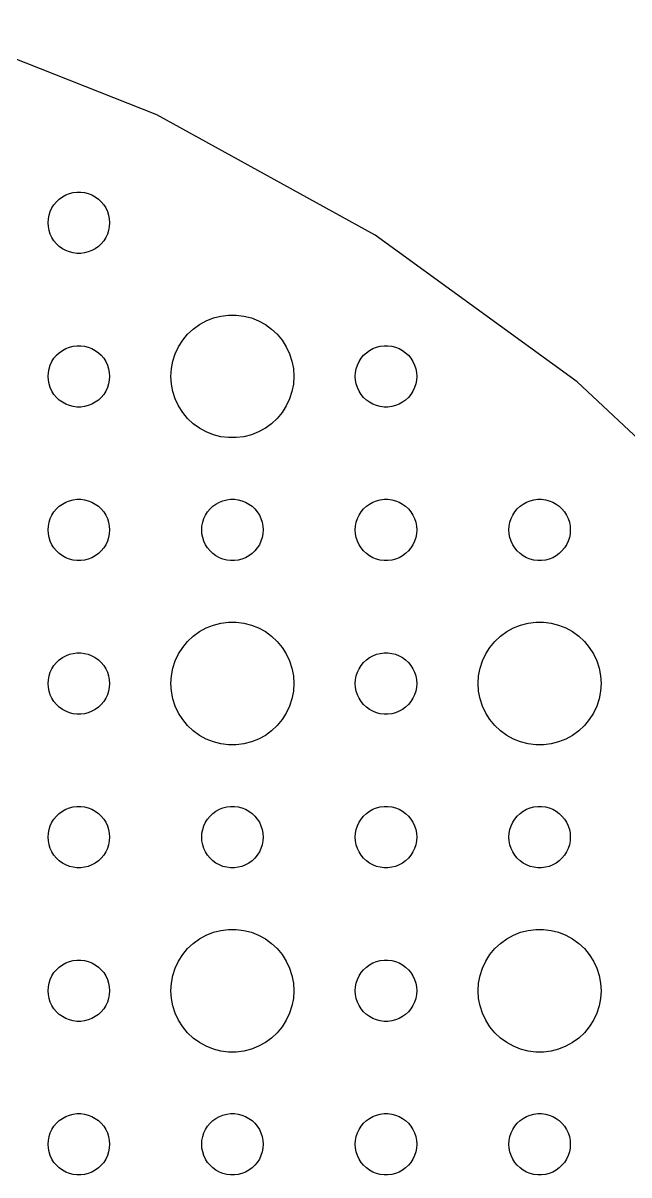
# Model space of a CAD drawing. Header units: metres. Extents: x -97 to 97, y -97 to 97.
# Drawn here: x 34.8 to 64.4, y 36 to 92.3 of the extents above; entities that cross this region are included whole.
import ezdxf

# ---------------------------------------------------------------- set-up
doc = ezdxf.new("R2010")
doc.units = ezdxf.units.M

msp = doc.modelspace()

# ---------------------------------------------------------------- linework, layer by layer
for p, q in [((41.3006, 87.7682), (29.9746, 92.2525)), ((51.9752, 81.8998), (41.3006, 87.7682)), ((36.6963, 83.7665), (36.8613, 83.8572)), ((36.8613, 83.8572), (37.0365, 83.9266)), ((37.0365, 83.9266), (37.2189, 83.9734)), ((37.2189, 83.9734), (37.4058, 83.997)), ((37.4058, 83.997), (37.5942, 83.997)), ((37.5942, 83.997), (37.7811, 83.9734)), ((37.7811, 83.9734), (37.9635, 83.9266)), ((37.9635, 83.9266), (38.1387, 83.8572)), ((38.1387, 83.8572), (38.3037, 83.7665)), ((36.1855, 83.2226), (36.2865, 83.3817)), ((36.2865, 83.3817), (36.4065, 83.5268)), ((36.4065, 83.5268), (36.5439, 83.6558)), ((36.5439, 83.6558), (36.6963, 83.7665)), ((38.3037, 83.7665), (38.4561, 83.6558)), ((38.4561, 83.6558), (38.5934, 83.5268)), ((38.5934, 83.5268), (38.7135, 83.3817)), ((38.7135, 83.3817), (38.8145, 83.2226)), ((36, 82.5), (36.0118, 82.688)), ((36.0118, 82.688), (36.0471, 82.873)), ((36.0471, 82.873), (36.1053, 83.0522)), ((36.1053, 83.0522), (36.1855, 83.2226)), ((38.8145, 83.2226), (38.8947, 83.0522)), ((38.8947, 83.0522), (38.9529, 82.873)), ((38.9529, 82.873), (38.9882, 82.688)), ((38.9882, 82.688), (39, 82.5)), ((36.0118, 82.312), (36, 82.5)), ((36.0471, 82.127), (36.0118, 82.312)), ((36.1053, 81.9478), (36.0471, 82.127)), ((38.9529, 82.127), (38.8947, 81.9478)), ((38.9882, 82.312), (38.9529, 82.127)), ((39, 82.5), (38.9882, 82.312)), ((36.1855, 81.7774), (36.1053, 81.9478)), ((36.2865, 81.6183), (36.1855, 81.7774)), ((36.4065, 81.4732), (36.2865, 81.6183)), ((38.7135, 81.6183), (38.5934, 81.4732)), ((38.8145, 81.7774), (38.7135, 81.6183)), ((38.8947, 81.9478), (38.8145, 81.7774)), ((61.8301, 74.7398), (51.9752, 81.8998)), ((36.5439, 81.3442), (36.4065, 81.4732)), ((36.6963, 81.2335), (36.5439, 81.3442)), ((36.8613, 81.1428), (36.6963, 81.2335)), ((37.0365, 81.0734), (36.8613, 81.1428)), ((37.2189, 81.0266), (37.0365, 81.0734)), ((37.4058, 81.003), (37.2189, 81.0266)), ((37.5942, 81.003), (37.4058, 81.003)), ((37.7811, 81.0266), (37.5942, 81.003)), ((37.9635, 81.0734), (37.7811, 81.0266)), ((38.1387, 81.1428), (37.9635, 81.0734)), ((38.3037, 81.2335), (38.1387, 81.1428)), ((38.4561, 81.3442), (38.3037, 81.2335)), ((38.5934, 81.4732), (38.4561, 81.3442)), ((43.3925, 77.533), (43.7227, 77.7145)), ((43.7227, 77.7145), (44.0729, 77.8532)), ((44.0729, 77.8532), (44.4379, 77.9469)), ((44.4379, 77.9469), (44.8116, 77.9941)), ((44.8116, 77.9941), (45.1884, 77.9941)), ((45.1884, 77.9941), (45.5621, 77.9469)), ((45.5621, 77.9469), (45.927, 77.8532)), ((45.927, 77.8532), (46.2773, 77.7145)), ((46.2773, 77.7145), (46.6075, 77.533)), ((42.8131, 77.0536), (43.0877, 77.3115)), ((43.0877, 77.3115), (43.3925, 77.533)), ((46.6075, 77.533), (46.9123, 77.3115)), ((46.9123, 77.3115), (47.1869, 77.0536)), ((42.3711, 76.4453), (42.5729, 76.7634)), ((42.5729, 76.7634), (42.8131, 77.0536)), ((47.1869, 77.0536), (47.427, 76.7634)), ((47.427, 76.7634), (47.6289, 76.4453)), ((36.2865, 75.8817), (36.4065, 76.0268)), ((36.4065, 76.0268), (36.5439, 76.1558)), ((36.5439, 76.1558), (36.6963, 76.2665)), ((36.6963, 76.2665), (36.8613, 76.3572)), ((36.8613, 76.3572), (37.0365, 76.4266)), ((37.0365, 76.4266), (37.2189, 76.4734)), ((37.2189, 76.4734), (37.4058, 76.497)), ((37.4058, 76.497), (37.5942, 76.497)), ((37.5942, 76.497), (37.7811, 76.4734)), ((37.7811, 76.4734), (37.9635, 76.4266)), ((37.9635, 76.4266), (38.1387, 76.3572)), ((38.1387, 76.3572), (38.3037, 76.2665)), ((38.3037, 76.2665), (38.4561, 76.1558)), ((38.4561, 76.1558), (38.5934, 76.0268)), ((38.5934, 76.0268), (38.7135, 75.8817)), ((42.0942, 75.7461), (42.2107, 76.1044)), ((42.2107, 76.1044), (42.3711, 76.4453)), ((47.6289, 76.4453), (47.7893, 76.1044)), ((47.7893, 76.1044), (47.9057, 75.7461)), ((51.2865, 75.8817), (51.4065, 76.0268)), ((51.4065, 76.0268), (51.5439, 76.1558)), ((51.5439, 76.1558), (51.6963, 76.2665)), ((51.6963, 76.2665), (51.8613, 76.3572)), ((51.8613, 76.3572), (52.0365, 76.4266)), ((52.0365, 76.4266), (52.2189, 76.4734)), ((52.2189, 76.4734), (52.4058, 76.497)), ((52.4058, 76.497), (52.5942, 76.497)), ((52.5942, 76.497), (52.7811, 76.4734)), ((52.7811, 76.4734), (52.9635, 76.4266)), ((52.9635, 76.4266), (53.1387, 76.3572)), ((53.1387, 76.3572), (53.3037, 76.2665)), ((53.3037, 76.2665), (53.4561, 76.1558)), ((53.4561, 76.1558), (53.5934, 76.0268)), ((53.5934, 76.0268), (53.7135, 75.8817)), ((36.0471, 75.373), (36.1053, 75.5522)), ((36.1053, 75.5522), (36.1855, 75.7226)), ((36.1855, 75.7226), (36.2865, 75.8817)), ((38.7135, 75.8817), (38.8145, 75.7226)), ((38.8145, 75.7226), (38.8947, 75.5522)), ((38.8947, 75.5522), (38.9529, 75.373)), ((42, 75), (42.0237, 75.376)), ((42.0237, 75.376), (42.0942, 75.7461)), ((47.9057, 75.7461), (47.9763, 75.376)), ((47.9763, 75.376), (48, 75)), ((51.0471, 75.373), (51.1053, 75.5522)), ((51.1053, 75.5522), (51.1855, 75.7226)), ((51.1855, 75.7226), (51.2865, 75.8817)), ((53.7135, 75.8817), (53.8145, 75.7226)), ((53.8145, 75.7226), (53.8947, 75.5522)), ((53.8947, 75.5522), (53.9529, 75.373)), ((36, 75), (36.0118, 75.188)), ((36.0118, 74.812), (36, 75)), ((36.0118, 75.188), (36.0471, 75.373)), ((36.0471, 74.627), (36.0118, 74.812)), ((38.9529, 75.373), (38.9882, 75.188)), ((38.9882, 74.812), (38.9529, 74.627)), ((38.9882, 75.188), (39, 75)), ((39, 75), (38.9882, 74.812)), ((42.0237, 74.624), (42, 75)), ((48, 75), (47.9763, 74.624)), ((51, 75), (51.0118, 75.188)), ((51.0118, 74.812), (51, 75)), ((51.0118, 75.188), (51.0471, 75.373)), ((51.0471, 74.627), (51.0118, 74.812)), ((53.9529, 75.373), (53.9882, 75.188)), ((53.9882, 74.812), (53.9529, 74.627)), ((53.9882, 75.188), (54, 75)), ((54, 75), (53.9882, 74.812)), ((36.1053, 74.4478), (36.0471, 74.627)), ((36.1855, 74.2774), (36.1053, 74.4478)), ((36.2865, 74.1183), (36.1855, 74.2774)), ((38.8145, 74.2774), (38.7135, 74.1183)), ((38.8947, 74.4478), (38.8145, 74.2774)), ((38.9529, 74.627), (38.8947, 74.4478)), ((42.0942, 74.2539), (42.0237, 74.624)), ((42.2107, 73.8956), (42.0942, 74.2539)), ((47.9057, 74.2539), (47.7893, 73.8956)), ((47.9763, 74.624), (47.9057, 74.2539)), ((51.1053, 74.4478), (51.0471, 74.627)), ((51.1855, 74.2774), (51.1053, 74.4478)), ((51.2865, 74.1183), (51.1855, 74.2774)), ((53.8145, 74.2774), (53.7135, 74.1183)), ((53.8947, 74.4478), (53.8145, 74.2774)), ((53.9529, 74.627), (53.8947, 74.4478)), ((70.7099, 66.4011), (61.8301, 74.7398)), ((36.4065, 73.9732), (36.2865, 74.1183)), ((36.5439, 73.8442), (36.4065, 73.9732)), ((36.6963, 73.7335), (36.5439, 73.8442)), ((36.8613, 73.6428), (36.6963, 73.7335)), ((38.3037, 73.7335), (38.1387, 73.6428)), ((38.4561, 73.8442), (38.3037, 73.7335)), ((38.5934, 73.9732), (38.4561, 73.8442)), ((38.7135, 74.1183), (38.5934, 73.9732)), ((42.3711, 73.5547), (42.2107, 73.8956)), ((47.7893, 73.8956), (47.6289, 73.5547)), ((51.4065, 73.9732), (51.2865, 74.1183)), ((51.5439, 73.8442), (51.4065, 73.9732)), ((51.6963, 73.7335), (51.5439, 73.8442)), ((51.8613, 73.6428), (51.6963, 73.7335)), ((53.3037, 73.7335), (53.1387, 73.6428)), ((53.4561, 73.8442), (53.3037, 73.7335)), ((53.5934, 73.9732), (53.4561, 73.8442)), ((53.7135, 74.1183), (53.5934, 73.9732)), ((37.0365, 73.5734), (36.8613, 73.6428)), ((37.2189, 73.5266), (37.0365, 73.5734)), ((37.4058, 73.503), (37.2189, 73.5266)), ((37.5942, 73.503), (37.4058, 73.503)), ((37.7811, 73.5266), (37.5942, 73.503)), ((37.9635, 73.5734), (37.7811, 73.5266)), ((38.1387, 73.6428), (37.9635, 73.5734)), ((42.5729, 73.2366), (42.3711, 73.5547)), ((42.8131, 72.9464), (42.5729, 73.2366)), ((47.427, 73.2366), (47.1869, 72.9464)), ((47.6289, 73.5547), (47.427, 73.2366)), ((52.0365, 73.5734), (51.8613, 73.6428)), ((52.2189, 73.5266), (52.0365, 73.5734)), ((52.4058, 73.503), (52.2189, 73.5266)), ((52.5942, 73.503), (52.4058, 73.503)), ((52.7811, 73.5266), (52.5942, 73.503)), ((52.9635, 73.5734), (52.7811, 73.5266)), ((53.1387, 73.6428), (52.9635, 73.5734)), ((43.0877, 72.6885), (42.8131, 72.9464)), ((43.3925, 72.467), (43.0877, 72.6885)), ((46.9123, 72.6885), (46.6075, 72.467)), ((47.1869, 72.9464), (46.9123, 72.6885)), ((43.7227, 72.2855), (43.3925, 72.467)), ((44.0729, 72.1468), (43.7227, 72.2855)), ((44.4379, 72.0531), (44.0729, 72.1468)), ((44.8116, 72.0059), (44.4379, 72.0531)), ((45.1884, 72.0059), (44.8116, 72.0059)), ((45.5621, 72.0531), (45.1884, 72.0059)), ((45.927, 72.1468), (45.5621, 72.0531)), ((46.2773, 72.2855), (45.927, 72.1468)), ((46.6075, 72.467), (46.2773, 72.2855)), ((36.4065, 68.5268), (36.5439, 68.6558)), ((36.5439, 68.6558), (36.6963, 68.7665)), ((36.6963, 68.7665), (36.8613, 68.8572)), ((36.8613, 68.8572), (37.0365, 68.9266)), ((37.0365, 68.9266), (37.2189, 68.9734)), ((37.2189, 68.9734), (37.4058, 68.997)), ((37.4058, 68.997), (37.5942, 68.997)), ((37.5942, 68.997), (37.7811, 68.9734)), ((37.7811, 68.9734), (37.9635, 68.9266)), ((37.9635, 68.9266), (38.1387, 68.8572)), ((38.1387, 68.8572), (38.3037, 68.7665)), ((38.3037, 68.7665), (38.4561, 68.6558)), ((38.4561, 68.6558), (38.5934, 68.5268)), ((43.9065, 68.5268), (44.0439, 68.6558)), ((44.0439, 68.6558), (44.1963, 68.7665)), ((44.1963, 68.7665), (44.3613, 68.8572)), ((44.3613, 68.8572), (44.5365, 68.9266)), ((44.5365, 68.9266), (44.7189, 68.9734)), ((44.7189, 68.9734), (44.9058, 68.997)), ((44.9058, 68.997), (45.0942, 68.997)), ((45.0942, 68.997), (45.2811, 68.9734)), ((45.2811, 68.9734), (45.4635, 68.9266)), ((45.4635, 68.9266), (45.6387, 68.8572)), ((45.6387, 68.8572), (45.8037, 68.7665)), ((45.8037, 68.7665), (45.9561, 68.6558)), ((45.9561, 68.6558), (46.0934, 68.5268)), ((51.4065, 68.5268), (51.5439, 68.6558)), ((51.5439, 68.6558), (51.6963, 68.7665)), ((51.6963, 68.7665), (51.8613, 68.8572)), ((51.8613, 68.8572), (52.0365, 68.9266)), ((52.0365, 68.9266), (52.2189, 68.9734)), ((52.2189, 68.9734), (52.4058, 68.997)), ((52.4058, 68.997), (52.5942, 68.997)), ((52.5942, 68.997), (52.7811, 68.9734)), ((52.7811, 68.9734), (52.9635, 68.9266)), ((52.9635, 68.9266), (53.1387, 68.8572)), ((53.1387, 68.8572), (53.3037, 68.7665)), ((53.3037, 68.7665), (53.4561, 68.6558)), ((53.4561, 68.6558), (53.5934, 68.5268)), ((58.9065, 68.5268), (59.0439, 68.6558)), ((59.0439, 68.6558), (59.1963, 68.7665)), ((59.1963, 68.7665), (59.3613, 68.8572)), ((59.3613, 68.8572), (59.5365, 68.9266)), ((59.5365, 68.9266), (59.7189, 68.9734)), ((59.7189, 68.9734), (59.9058, 68.997)), ((59.9058, 68.997), (60.0942, 68.997)), ((60.0942, 68.997), (60.2811, 68.9734)), ((60.2811, 68.9734), (60.4635, 68.9266)), ((60.4635, 68.9266), (60.6387, 68.8572)), ((60.6387, 68.8572), (60.8037, 68.7665)), ((60.8037, 68.7665), (60.9561, 68.6558)), ((60.9561, 68.6558), (61.0934, 68.5268)), ((36.1053, 68.0522), (36.1855, 68.2226)), ((36.1855, 68.2226), (36.2865, 68.3817)), ((36.2865, 68.3817), (36.4065, 68.5268)), ((38.5934, 68.5268), (38.7135, 68.3817)), ((38.7135, 68.3817), (38.8145, 68.2226)), ((38.8145, 68.2226), (38.8947, 68.0522)), ((43.6053, 68.0522), (43.6855, 68.2226)), ((43.6855, 68.2226), (43.7865, 68.3817)), ((43.7865, 68.3817), (43.9065, 68.5268)), ((46.0934, 68.5268), (46.2135, 68.3817)), ((46.2135, 68.3817), (46.3145, 68.2226)), ((46.3145, 68.2226), (46.3947, 68.0522)), ((51.1053, 68.0522), (51.1855, 68.2226)), ((51.1855, 68.2226), (51.2865, 68.3817)), ((51.2865, 68.3817), (51.4065, 68.5268)), ((53.5934, 68.5268), (53.7135, 68.3817)), ((53.7135, 68.3817), (53.8145, 68.2226)), ((53.8145, 68.2226), (53.8947, 68.0522)), ((58.6053, 68.0522), (58.6855, 68.2226)), ((58.6855, 68.2226), (58.7865, 68.3817)), ((58.7865, 68.3817), (58.9065, 68.5268)), ((61.0934, 68.5268), (61.2135, 68.3817)), ((61.2135, 68.3817), (61.3145, 68.2226)), ((61.3145, 68.2226), (61.3947, 68.0522)), ((36, 67.5), (36.0118, 67.688)), ((36.0118, 67.312), (36, 67.5)), ((36.0118, 67.688), (36.0471, 67.873)), ((36.0471, 67.873), (36.1053, 68.0522)), ((38.8947, 68.0522), (38.9529, 67.873)), ((38.9529, 67.873), (38.9882, 67.688)), ((38.9882, 67.688), (39, 67.5)), ((39, 67.5), (38.9882, 67.312)), ((43.5, 67.5), (43.5118, 67.688)), ((43.5118, 67.312), (43.5, 67.5)), ((43.5118, 67.688), (43.5471, 67.873)), ((43.5471, 67.873), (43.6053, 68.0522)), ((46.3947, 68.0522), (46.4529, 67.873)), ((46.4529, 67.873), (46.4882, 67.688)), ((46.4882, 67.688), (46.5, 67.5)), ((46.5, 67.5), (46.4882, 67.312)), ((51, 67.5), (51.0118, 67.688)), ((51.0118, 67.312), (51, 67.5)), ((51.0118, 67.688), (51.0471, 67.873)), ((51.0471, 67.873), (51.1053, 68.0522)), ((53.8947, 68.0522), (53.9529, 67.873)), ((53.9529, 67.873), (53.9882, 67.688)), ((53.9882, 67.688), (54, 67.5)), ((54, 67.5), (53.9882, 67.312)), ((58.5, 67.5), (58.5118, 67.688)), ((58.5118, 67.312), (58.5, 67.5)), ((58.5118, 67.688), (58.5471, 67.873)), ((58.5471, 67.873), (58.6053, 68.0522)), ((61.3947, 68.0522), (61.4529, 67.873)), ((61.4529, 67.873), (61.4882, 67.688)), ((61.4882, 67.688), (61.5, 67.5)), ((61.5, 67.5), (61.4882, 67.312)), ((36.0471, 67.127), (36.0118, 67.312)), ((36.1053, 66.9478), (36.0471, 67.127)), ((36.1855, 66.7774), (36.1053, 66.9478)), ((38.8947, 66.9478), (38.8145, 66.7774)), ((38.9529, 67.127), (38.8947, 66.9478)), ((38.9882, 67.312), (38.9529, 67.127)), ((43.5471, 67.127), (43.5118, 67.312)), ((43.6053, 66.9478), (43.5471, 67.127)), ((43.6855, 66.7774), (43.6053, 66.9478)), ((46.3947, 66.9478), (46.3145, 66.7774)), ((46.4529, 67.127), (46.3947, 66.9478)), ((46.4882, 67.312), (46.4529, 67.127)), ((51.0471, 67.127), (51.0118, 67.312)), ((51.1053, 66.9478), (51.0471, 67.127)), ((51.1855, 66.7774), (51.1053, 66.9478)), ((53.8947, 66.9478), (53.8145, 66.7774)), ((53.9529, 67.127), (53.8947, 66.9478)), ((53.9882, 67.312), (53.9529, 67.127)), ((58.5471, 67.127), (58.5118, 67.312)), ((58.6053, 66.9478), (58.5471, 67.127)), ((58.6855, 66.7774), (58.6053, 66.9478)), ((61.3947, 66.9478), (61.3145, 66.7774)), ((61.4529, 67.127), (61.3947, 66.9478)), ((61.4882, 67.312), (61.4529, 67.127)), ((36.2865, 66.6183), (36.1855, 66.7774)), ((36.4065, 66.4732), (36.2865, 66.6183)), ((36.5439, 66.3442), (36.4065, 66.4732)), ((38.5934, 66.4732), (38.4561, 66.3442)), ((38.7135, 66.6183), (38.5934, 66.4732)), ((38.8145, 66.7774), (38.7135, 66.6183)), ((43.7865, 66.6183), (43.6855, 66.7774)), ((43.9065, 66.4732), (43.7865, 66.6183)), ((44.0439, 66.3442), (43.9065, 66.4732)), ((46.0934, 66.4732), (45.9561, 66.3442)), ((46.2135, 66.6183), (46.0934, 66.4732)), ((46.3145, 66.7774), (46.2135, 66.6183)), ((51.2865, 66.6183), (51.1855, 66.7774)), ((51.4065, 66.4732), (51.2865, 66.6183)), ((51.5439, 66.3442), (51.4065, 66.4732)), ((53.5934, 66.4732), (53.4561, 66.3442)), ((53.7135, 66.6183), (53.5934, 66.4732)), ((53.8145, 66.7774), (53.7135, 66.6183)), ((58.7865, 66.6183), (58.6855, 66.7774)), ((58.9065, 66.4732), (58.7865, 66.6183)), ((59.0439, 66.3442), (58.9065, 66.4732)), ((61.0934, 66.4732), (60.9561, 66.3442)), ((61.2135, 66.6183), (61.0934, 66.4732)), ((61.3145, 66.7774), (61.2135, 66.6183)), ((36.6963, 66.2335), (36.5439, 66.3442)), ((36.8613, 66.1428), (36.6963, 66.2335)), ((37.0365, 66.0734), (36.8613, 66.1428)), ((37.2189, 66.0266), (37.0365, 66.0734)), ((37.4058, 66.003), (37.2189, 66.0266)), ((37.5942, 66.003), (37.4058, 66.003)), ((37.7811, 66.0266), (37.5942, 66.003)), ((37.9635, 66.0734), (37.7811, 66.0266)), ((38.1387, 66.1428), (37.9635, 66.0734)), ((38.3037, 66.2335), (38.1387, 66.1428)), ((38.4561, 66.3442), (38.3037, 66.2335)), ((44.1963, 66.2335), (44.0439, 66.3442)), ((44.3613, 66.1428), (44.1963, 66.2335)), ((44.5365, 66.0734), (44.3613, 66.1428)), ((44.7189, 66.0266), (44.5365, 66.0734)), ((44.9058, 66.003), (44.7189, 66.0266)), ((45.0942, 66.003), (44.9058, 66.003)), ((45.2811, 66.0266), (45.0942, 66.003)), ((45.4635, 66.0734), (45.2811, 66.0266)), ((45.6387, 66.1428), (45.4635, 66.0734)), ((45.8037, 66.2335), (45.6387, 66.1428)), ((45.9561, 66.3442), (45.8037, 66.2335)), ((51.6963, 66.2335), (51.5439, 66.3442)), ((51.8613, 66.1428), (51.6963, 66.2335)), ((52.0365, 66.0734), (51.8613, 66.1428)), ((52.2189, 66.0266), (52.0365, 66.0734)), ((52.4058, 66.003), (52.2189, 66.0266)), ((52.5942, 66.003), (52.4058, 66.003)), ((52.7811, 66.0266), (52.5942, 66.003)), ((52.9635, 66.0734), (52.7811, 66.0266)), ((53.1387, 66.1428), (52.9635, 66.0734)), ((53.3037, 66.2335), (53.1387, 66.1428)), ((53.4561, 66.3442), (53.3037, 66.2335)), ((59.1963, 66.2335), (59.0439, 66.3442)), ((59.3613, 66.1428), (59.1963, 66.2335)), ((59.5365, 66.0734), (59.3613, 66.1428)), ((59.7189, 66.0266), (59.5365, 66.0734)), ((59.9058, 66.003), (59.7189, 66.0266)), ((60.0942, 66.003), (59.9058, 66.003)), ((60.2811, 66.0266), (60.0942, 66.003)), ((60.4635, 66.0734), (60.2811, 66.0266)), ((60.6387, 66.1428), (60.4635, 66.0734)), ((60.8037, 66.2335), (60.6387, 66.1428)), ((60.9561, 66.3442), (60.8037, 66.2335)), ((43.0877, 62.3115), (43.3925, 62.533)), ((43.3925, 62.533), (43.7227, 62.7145)), ((43.7227, 62.7145), (44.0729, 62.8532)), ((44.0729, 62.8532), (44.4379, 62.9469)), ((44.4379, 62.9469), (44.8116, 62.9941)), ((44.8116, 62.9941), (45.1884, 62.9941)), ((45.1884, 62.9941), (45.5621, 62.9469)), ((45.5621, 62.9469), (45.927, 62.8532)), ((45.927, 62.8532), (46.2773, 62.7145)), ((46.2773, 62.7145), (46.6075, 62.533)), ((46.6075, 62.533), (46.9123, 62.3115)), ((58.0877, 62.3115), (58.3925, 62.533)), ((58.3925, 62.533), (58.7227, 62.7145)), ((58.7227, 62.7145), (59.0729, 62.8532)), ((59.0729, 62.8532), (59.4379, 62.9469)), ((59.4379, 62.9469), (59.8116, 62.9941)), ((59.8116, 62.9941), (60.1884, 62.9941)), ((60.1884, 62.9941), (60.5621, 62.9469)), ((60.5621, 62.9469), (60.927, 62.8532)), ((60.927, 62.8532), (61.2773, 62.7145)), ((61.2773, 62.7145), (61.6075, 62.533)), ((61.6075, 62.533), (61.9123, 62.3115)), ((42.5729, 61.7634), (42.8131, 62.0536)), ((42.8131, 62.0536), (43.0877, 62.3115)), ((46.9123, 62.3115), (47.1869, 62.0536)), ((47.1869, 62.0536), (47.427, 61.7634)), ((57.5729, 61.7634), (57.8131, 62.0536)), ((57.8131, 62.0536), (58.0877, 62.3115)), ((61.9123, 62.3115), (62.1869, 62.0536)), ((62.1869, 62.0536), (62.427, 61.7634)), ((36.6963, 61.2665), (36.8613, 61.3572)), ((36.8613, 61.3572), (37.0365, 61.4266)), ((37.0365, 61.4266), (37.2189, 61.4734)), ((37.2189, 61.4734), (37.4058, 61.497)), ((37.4058, 61.497), (37.5942, 61.497)), ((37.5942, 61.497), (37.7811, 61.4734)), ((37.7811, 61.4734), (37.9635, 61.4266)), ((37.9635, 61.4266), (38.1387, 61.3572)), ((38.1387, 61.3572), (38.3037, 61.2665)), ((42.2107, 61.1044), (42.3711, 61.4453)), ((42.3711, 61.4453), (42.5729, 61.7634)), ((47.427, 61.7634), (47.6289, 61.4453)), ((47.6289, 61.4453), (47.7893, 61.1044)), ((51.6963, 61.2665), (51.8613, 61.3572)), ((51.8613, 61.3572), (52.0365, 61.4266)), ((52.0365, 61.4266), (52.2189, 61.4734)), ((52.2189, 61.4734), (52.4058, 61.497)), ((52.4058, 61.497), (52.5942, 61.497)), ((52.5942, 61.497), (52.7811, 61.4734)), ((52.7811, 61.4734), (52.9635, 61.4266)), ((52.9635, 61.4266), (53.1387, 61.3572)), ((53.1387, 61.3572), (53.3037, 61.2665)), ((57.2107, 61.1044), (57.3711, 61.4453)), ((57.3711, 61.4453), (57.5729, 61.7634)), ((62.427, 61.7634), (62.6289, 61.4453)), ((62.6289, 61.4453), (62.7893, 61.1044)), ((36.1855, 60.7226), (36.2865, 60.8817)), ((36.2865, 60.8817), (36.4065, 61.0268)), ((36.4065, 61.0268), (36.5439, 61.1558)), ((36.5439, 61.1558), (36.6963, 61.2665)), ((38.3037, 61.2665), (38.4561, 61.1558)), ((38.4561, 61.1558), (38.5934, 61.0268)), ((38.5934, 61.0268), (38.7135, 60.8817)), ((38.7135, 60.8817), (38.8145, 60.7226)), ((42.0942, 60.7461), (42.2107, 61.1044)), ((47.7893, 61.1044), (47.9057, 60.7461)), ((51.1855, 60.7226), (51.2865, 60.8817)), ((51.2865, 60.8817), (51.4065, 61.0268)), ((51.4065, 61.0268), (51.5439, 61.1558)), ((51.5439, 61.1558), (51.6963, 61.2665)), ((53.3037, 61.2665), (53.4561, 61.1558)), ((53.4561, 61.1558), (53.5934, 61.0268)), ((53.5934, 61.0268), (53.7135, 60.8817)), ((53.7135, 60.8817), (53.8145, 60.7226)), ((57.0942, 60.7461), (57.2107, 61.1044)), ((62.7893, 61.1044), (62.9057, 60.7461)), ((36, 60), (36.0118, 60.188)), ((36.0118, 60.188), (36.0471, 60.373)), ((36.0471, 60.373), (36.1053, 60.5522)), ((36.1053, 60.5522), (36.1855, 60.7226)), ((38.8145, 60.7226), (38.8947, 60.5522)), ((38.8947, 60.5522), (38.9529, 60.373)), ((38.9529, 60.373), (38.9882, 60.188)), ((38.9882, 60.188), (39, 60)), ((42, 60), (42.0237, 60.376)), ((42.0237, 60.376), (42.0942, 60.7461)), ((47.9057, 60.7461), (47.9763, 60.376)), ((47.9763, 60.376), (48, 60)), ((51, 60), (51.0118, 60.188)), ((51.0118, 60.188), (51.0471, 60.373)), ((51.0471, 60.373), (51.1053, 60.5522)), ((51.1053, 60.5522), (51.1855, 60.7226)), ((53.8145, 60.7226), (53.8947, 60.5522)), ((53.8947, 60.5522), (53.9529, 60.373)), ((53.9529, 60.373), (53.9882, 60.188)), ((53.9882, 60.188), (54, 60)), ((57, 60), (57.0237, 60.376)), ((57.0237, 60.376), (57.0942, 60.7461)), ((62.9057, 60.7461), (62.9763, 60.376)), ((62.9763, 60.376), (63, 60)), ((36.0118, 59.812), (36, 60)), ((36.0471, 59.627), (36.0118, 59.812)), ((36.1053, 59.4478), (36.0471, 59.627)), ((38.9529, 59.627), (38.8947, 59.4478)), ((38.9882, 59.812), (38.9529, 59.627)), ((39, 60), (38.9882, 59.812)), ((42.0237, 59.624), (42, 60)), ((48, 60), (47.9763, 59.624)), ((51.0118, 59.812), (51, 60)), ((51.0471, 59.627), (51.0118, 59.812)), ((51.1053, 59.4478), (51.0471, 59.627)), ((53.9529, 59.627), (53.8947, 59.4478)), ((53.9882, 59.812), (53.9529, 59.627)), ((54, 60), (53.9882, 59.812)), ((57.0237, 59.624), (57, 60)), ((63, 60), (62.9763, 59.624)), ((36.1855, 59.2774), (36.1053, 59.4478)), ((36.2865, 59.1183), (36.1855, 59.2774)), ((36.4065, 58.9732), (36.2865, 59.1183)), ((38.7135, 59.1183), (38.5934, 58.9732)), ((38.8145, 59.2774), (38.7135, 59.1183)), ((38.8947, 59.4478), (38.8145, 59.2774)), ((42.0942, 59.2539), (42.0237, 59.624)), ((42.2107, 58.8956), (42.0942, 59.2539)), ((47.9057, 59.2539), (47.7893, 58.8956)), ((47.9763, 59.624), (47.9057, 59.2539)), ((51.1855, 59.2774), (51.1053, 59.4478)), ((51.2865, 59.1183), (51.1855, 59.2774)), ((51.4065, 58.9732), (51.2865, 59.1183)), ((53.7135, 59.1183), (53.5934, 58.9732)), ((53.8145, 59.2774), (53.7135, 59.1183)), ((53.8947, 59.4478), (53.8145, 59.2774)), ((57.0942, 59.2539), (57.0237, 59.624)), ((57.2107, 58.8956), (57.0942, 59.2539)), ((62.9057, 59.2539), (62.7893, 58.8956)), ((62.9763, 59.624), (62.9057, 59.2539)), ((36.5439, 58.8442), (36.4065, 58.9732)), ((36.6963, 58.7335), (36.5439, 58.8442)), ((36.8613, 58.6428), (36.6963, 58.7335)), ((37.0365, 58.5734), (36.8613, 58.6428)), ((37.2189, 58.5266), (37.0365, 58.5734)), ((37.4058, 58.503), (37.2189, 58.5266)), ((37.5942, 58.503), (37.4058, 58.503)), ((37.7811, 58.5266), (37.5942, 58.503)), ((37.9635, 58.5734), (37.7811, 58.5266)), ((38.1387, 58.6428), (37.9635, 58.5734)), ((38.3037, 58.7335), (38.1387, 58.6428)), ((38.4561, 58.8442), (38.3037, 58.7335)), ((38.5934, 58.9732), (38.4561, 58.8442)), ((42.3711, 58.5547), (42.2107, 58.8956)), ((42.5729, 58.2366), (42.3711, 58.5547)), ((47.6289, 58.5547), (47.427, 58.2366)), ((47.7893, 58.8956), (47.6289, 58.5547)), ((51.5439, 58.8442), (51.4065, 58.9732)), ((51.6963, 58.7335), (51.5439, 58.8442)), ((51.8613, 58.6428), (51.6963, 58.7335)), ((52.0365, 58.5734), (51.8613, 58.6428)), ((52.2189, 58.5266), (52.0365, 58.5734)), ((52.4058, 58.503), (52.2189, 58.5266)), ((52.5942, 58.503), (52.4058, 58.503)), ((52.7811, 58.5266), (52.5942, 58.503)), ((52.9635, 58.5734), (52.7811, 58.5266)), ((53.1387, 58.6428), (52.9635, 58.5734)), ((53.3037, 58.7335), (53.1387, 58.6428)), ((53.4561, 58.8442), (53.3037, 58.7335)), ((53.5934, 58.9732), (53.4561, 58.8442)), ((57.3711, 58.5547), (57.2107, 58.8956)), ((57.5729, 58.2366), (57.3711, 58.5547)), ((62.6289, 58.5547), (62.427, 58.2366)), ((62.7893, 58.8956), (62.6289, 58.5547)), ((42.8131, 57.9464), (42.5729, 58.2366)), ((43.0877, 57.6885), (42.8131, 57.9464)), ((47.1869, 57.9464), (46.9123, 57.6885)), ((47.427, 58.2366), (47.1869, 57.9464)), ((57.8131, 57.9464), (57.5729, 58.2366)), ((58.0877, 57.6885), (57.8131, 57.9464)), ((62.1869, 57.9464), (61.9123, 57.6885)), ((62.427, 58.2366), (62.1869, 57.9464)), ((43.3925, 57.467), (43.0877, 57.6885)), ((43.7227, 57.2855), (43.3925, 57.467)), ((46.6075, 57.467), (46.2773, 57.2855)), ((46.9123, 57.6885), (46.6075, 57.467)), ((58.3925, 57.467), (58.0877, 57.6885)), ((58.7227, 57.2855), (58.3925, 57.467)), ((61.6075, 57.467), (61.2773, 57.2855)), ((61.9123, 57.6885), (61.6075, 57.467)), ((44.0729, 57.1468), (43.7227, 57.2855)), ((44.4379, 57.0531), (44.0729, 57.1468)), ((44.8116, 57.0059), (44.4379, 57.0531)), ((45.1884, 57.0059), (44.8116, 57.0059)), ((45.5621, 57.0531), (45.1884, 57.0059)), ((45.927, 57.1468), (45.5621, 57.0531)), ((46.2773, 57.2855), (45.927, 57.1468)), ((59.0729, 57.1468), (58.7227, 57.2855)), ((59.4379, 57.0531), (59.0729, 57.1468)), ((59.8116, 57.0059), (59.4379, 57.0531)), ((60.1884, 57.0059), (59.8116, 57.0059)), ((60.5621, 57.0531), (60.1884, 57.0059)), ((60.927, 57.1468), (60.5621, 57.0531)), ((61.2773, 57.2855), (60.927, 57.1468)), ((36.2865, 53.3817), (36.4065, 53.5268)), ((36.4065, 53.5268), (36.5439, 53.6558)), ((36.5439, 53.6558), (36.6963, 53.7665)), ((36.6963, 53.7665), (36.8613, 53.8572)), ((36.8613, 53.8572), (37.0365, 53.9266)), ((37.0365, 53.9266), (37.2189, 53.9734)), ((37.2189, 53.9734), (37.4058, 53.997)), ((37.4058, 53.997), (37.5942, 53.997)), ((37.5942, 53.997), (37.7811, 53.9734)), ((37.7811, 53.9734), (37.9635, 53.9266)), ((37.9635, 53.9266), (38.1387, 53.8572)), ((38.1387, 53.8572), (38.3037, 53.7665)), ((38.3037, 53.7665), (38.4561, 53.6558)), ((38.4561, 53.6558), (38.5934, 53.5268)), ((38.5934, 53.5268), (38.7135, 53.3817)), ((43.7865, 53.3817), (43.9065, 53.5268)), ((43.9065, 53.5268), (44.0439, 53.6558)), ((44.0439, 53.6558), (44.1963, 53.7665)), ((44.1963, 53.7665), (44.3613, 53.8572)), ((44.3613, 53.8572), (44.5365, 53.9266)), ((44.5365, 53.9266), (44.7189, 53.9734)), ((44.7189, 53.9734), (44.9058, 53.997)), ((44.9058, 53.997), (45.0942, 53.997)), ((45.0942, 53.997), (45.2811, 53.9734)), ((45.2811, 53.9734), (45.4635, 53.9266)), ((45.4635, 53.9266), (45.6387, 53.8572)), ((45.6387, 53.8572), (45.8037, 53.7665)), ((45.8037, 53.7665), (45.9561, 53.6558)), ((45.9561, 53.6558), (46.0934, 53.5268)), ((46.0934, 53.5268), (46.2135, 53.3817)), ((51.2865, 53.3817), (51.4065, 53.5268)), ((51.4065, 53.5268), (51.5439, 53.6558)), ((51.5439, 53.6558), (51.6963, 53.7665)), ((51.6963, 53.7665), (51.8613, 53.8572)), ((51.8613, 53.8572), (52.0365, 53.9266)), ((52.0365, 53.9266), (52.2189, 53.9734)), ((52.2189, 53.9734), (52.4058, 53.997)), ((52.4058, 53.997), (52.5942, 53.997)), ((52.5942, 53.997), (52.7811, 53.9734)), ((52.7811, 53.9734), (52.9635, 53.9266)), ((52.9635, 53.9266), (53.1387, 53.8572)), ((53.1387, 53.8572), (53.3037, 53.7665)), ((53.3037, 53.7665), (53.4561, 53.6558)), ((53.4561, 53.6558), (53.5934, 53.5268)), ((53.5934, 53.5268), (53.7135, 53.3817)), ((58.7865, 53.3817), (58.9065, 53.5268)), ((58.9065, 53.5268), (59.0439, 53.6558)), ((59.0439, 53.6558), (59.1963, 53.7665)), ((59.1963, 53.7665), (59.3613, 53.8572)), ((59.3613, 53.8572), (59.5365, 53.9266)), ((59.5365, 53.9266), (59.7189, 53.9734)), ((59.7189, 53.9734), (59.9058, 53.997)), ((59.9058, 53.997), (60.0942, 53.997)), ((60.0942, 53.997), (60.2811, 53.9734)), ((60.2811, 53.9734), (60.4635, 53.9266)), ((60.4635, 53.9266), (60.6387, 53.8572)), ((60.6387, 53.8572), (60.8037, 53.7665)), ((60.8037, 53.7665), (60.9561, 53.6558)), ((60.9561, 53.6558), (61.0934, 53.5268)), ((61.0934, 53.5268), (61.2135, 53.3817)), ((36.0471, 52.873), (36.1053, 53.0522)), ((36.1053, 53.0522), (36.1855, 53.2226)), ((36.1855, 53.2226), (36.2865, 53.3817)), ((38.7135, 53.3817), (38.8145, 53.2226)), ((38.8145, 53.2226), (38.8947, 53.0522)), ((38.8947, 53.0522), (38.9529, 52.873)), ((43.5471, 52.873), (43.6053, 53.0522)), ((43.6053, 53.0522), (43.6855, 53.2226)), ((43.6855, 53.2226), (43.7865, 53.3817)), ((46.2135, 53.3817), (46.3145, 53.2226)), ((46.3145, 53.2226), (46.3947, 53.0522)), ((46.3947, 53.0522), (46.4529, 52.873)), ((51.0471, 52.873), (51.1053, 53.0522)), ((51.1053, 53.0522), (51.1855, 53.2226)), ((51.1855, 53.2226), (51.2865, 53.3817)), ((53.7135, 53.3817), (53.8145, 53.2226)), ((53.8145, 53.2226), (53.8947, 53.0522)), ((53.8947, 53.0522), (53.9529, 52.873)), ((58.5471, 52.873), (58.6053, 53.0522)), ((58.6053, 53.0522), (58.6855, 53.2226)), ((58.6855, 53.2226), (58.7865, 53.3817)), ((61.2135, 53.3817), (61.3145, 53.2226)), ((61.3145, 53.2226), (61.3947, 53.0522)), ((61.3947, 53.0522), (61.4529, 52.873)), ((36, 52.5), (36.0118, 52.688)), ((36.0118, 52.312), (36, 52.5)), ((36.0118, 52.688), (36.0471, 52.873)), ((38.9529, 52.873), (38.9882, 52.688)), ((38.9882, 52.688), (39, 52.5)), ((39, 52.5), (38.9882, 52.312)), ((43.5, 52.5), (43.5118, 52.688)), ((43.5118, 52.312), (43.5, 52.5)), ((43.5118, 52.688), (43.5471, 52.873)), ((46.4529, 52.873), (46.4882, 52.688)), ((46.4882, 52.688), (46.5, 52.5)), ((46.5, 52.5), (46.4882, 52.312)), ((51, 52.5), (51.0118, 52.688)), ((51.0118, 52.312), (51, 52.5)), ((51.0118, 52.688), (51.0471, 52.873)), ((53.9529, 52.873), (53.9882, 52.688)), ((53.9882, 52.688), (54, 52.5)), ((54, 52.5), (53.9882, 52.312)), ((58.5, 52.5), (58.5118, 52.688)), ((58.5118, 52.312), (58.5, 52.5)), ((58.5118, 52.688), (58.5471, 52.873)), ((61.4529, 52.873), (61.4882, 52.688)), ((61.4882, 52.688), (61.5, 52.5)), ((61.5, 52.5), (61.4882, 52.312)), ((36.0471, 52.127), (36.0118, 52.312)), ((36.1053, 51.9478), (36.0471, 52.127)), ((36.1855, 51.7774), (36.1053, 51.9478)), ((36.2865, 51.6183), (36.1855, 51.7774)), ((38.8145, 51.7774), (38.7135, 51.6183)), ((38.8947, 51.9478), (38.8145, 51.7774)), ((38.9529, 52.127), (38.8947, 51.9478)), ((38.9882, 52.312), (38.9529, 52.127)), ((43.5471, 52.127), (43.5118, 52.312)), ((43.6053, 51.9478), (43.5471, 52.127)), ((43.6855, 51.7774), (43.6053, 51.9478)), ((43.7865, 51.6183), (43.6855, 51.7774)), ((46.3145, 51.7774), (46.2135, 51.6183)), ((46.3947, 51.9478), (46.3145, 51.7774)), ((46.4529, 52.127), (46.3947, 51.9478)), ((46.4882, 52.312), (46.4529, 52.127)), ((51.0471, 52.127), (51.0118, 52.312)), ((51.1053, 51.9478), (51.0471, 52.127)), ((51.1855, 51.7774), (51.1053, 51.9478)), ((51.2865, 51.6183), (51.1855, 51.7774)), ((53.8145, 51.7774), (53.7135, 51.6183)), ((53.8947, 51.9478), (53.8145, 51.7774)), ((53.9529, 52.127), (53.8947, 51.9478)), ((53.9882, 52.312), (53.9529, 52.127)), ((58.5471, 52.127), (58.5118, 52.312)), ((58.6053, 51.9478), (58.5471, 52.127)), ((58.6855, 51.7774), (58.6053, 51.9478)), ((58.7865, 51.6183), (58.6855, 51.7774)), ((61.3145, 51.7774), (61.2135, 51.6183)), ((61.3947, 51.9478), (61.3145, 51.7774)), ((61.4529, 52.127), (61.3947, 51.9478)), ((61.4882, 52.312), (61.4529, 52.127)), ((36.4065, 51.4732), (36.2865, 51.6183)), ((36.5439, 51.3442), (36.4065, 51.4732)), ((36.6963, 51.2335), (36.5439, 51.3442)), ((36.8613, 51.1428), (36.6963, 51.2335)), ((38.3037, 51.2335), (38.1387, 51.1428)), ((38.4561, 51.3442), (38.3037, 51.2335)), ((38.5934, 51.4732), (38.4561, 51.3442)), ((38.7135, 51.6183), (38.5934, 51.4732)), ((43.9065, 51.4732), (43.7865, 51.6183)), ((44.0439, 51.3442), (43.9065, 51.4732)), ((44.1963, 51.2335), (44.0439, 51.3442)), ((44.3613, 51.1428), (44.1963, 51.2335)), ((45.8037, 51.2335), (45.6387, 51.1428)), ((45.9561, 51.3442), (45.8037, 51.2335)), ((46.0934, 51.4732), (45.9561, 51.3442)), ((46.2135, 51.6183), (46.0934, 51.4732)), ((51.4065, 51.4732), (51.2865, 51.6183)), ((51.5439, 51.3442), (51.4065, 51.4732)), ((51.6963, 51.2335), (51.5439, 51.3442)), ((51.8613, 51.1428), (51.6963, 51.2335)), ((53.3037, 51.2335), (53.1387, 51.1428)), ((53.4561, 51.3442), (53.3037, 51.2335)), ((53.5934, 51.4732), (53.4561, 51.3442)), ((53.7135, 51.6183), (53.5934, 51.4732)), ((58.9065, 51.4732), (58.7865, 51.6183)), ((59.0439, 51.3442), (58.9065, 51.4732)), ((59.1963, 51.2335), (59.0439, 51.3442)), ((59.3613, 51.1428), (59.1963, 51.2335)), ((60.8037, 51.2335), (60.6387, 51.1428)), ((60.9561, 51.3442), (60.8037, 51.2335)), ((61.0934, 51.4732), (60.9561, 51.3442)), ((61.2135, 51.6183), (61.0934, 51.4732)), ((37.0365, 51.0734), (36.8613, 51.1428)), ((37.2189, 51.0266), (37.0365, 51.0734)), ((37.4058, 51.003), (37.2189, 51.0266)), ((37.5942, 51.003), (37.4058, 51.003)), ((37.7811, 51.0266), (37.5942, 51.003)), ((37.9635, 51.0734), (37.7811, 51.0266)), ((38.1387, 51.1428), (37.9635, 51.0734)), ((44.5365, 51.0734), (44.3613, 51.1428)), ((44.7189, 51.0266), (44.5365, 51.0734)), ((44.9058, 51.003), (44.7189, 51.0266)), ((45.0942, 51.003), (44.9058, 51.003)), ((45.2811, 51.0266), (45.0942, 51.003)), ((45.4635, 51.0734), (45.2811, 51.0266)), ((45.6387, 51.1428), (45.4635, 51.0734)), ((52.0365, 51.0734), (51.8613, 51.1428)), ((52.2189, 51.0266), (52.0365, 51.0734)), ((52.4058, 51.003), (52.2189, 51.0266)), ((52.5942, 51.003), (52.4058, 51.003)), ((52.7811, 51.0266), (52.5942, 51.003)), ((52.9635, 51.0734), (52.7811, 51.0266)), ((53.1387, 51.1428), (52.9635, 51.0734)), ((59.5365, 51.0734), (59.3613, 51.1428)), ((59.7189, 51.0266), (59.5365, 51.0734)), ((59.9058, 51.003), (59.7189, 51.0266)), ((60.0942, 51.003), (59.9058, 51.003)), ((60.2811, 51.0266), (60.0942, 51.003)), ((60.4635, 51.0734), (60.2811, 51.0266)), ((60.6387, 51.1428), (60.4635, 51.0734)), ((43.7227, 47.7145), (44.0729, 47.8532)), ((44.0729, 47.8532), (44.4379, 47.9469)), ((44.4379, 47.9469), (44.8116, 47.9941)), ((44.8116, 47.9941), (45.1884, 47.9941)), ((45.1884, 47.9941), (45.5621, 47.9469)), ((45.5621, 47.9469), (45.927, 47.8532)), ((45.927, 47.8532), (46.2773, 47.7145)), ((58.7227, 47.7145), (59.0729, 47.8532)), ((59.0729, 47.8532), (59.4379, 47.9469)), ((59.4379, 47.9469), (59.8116, 47.9941)), ((59.8116, 47.9941), (60.1884, 47.9941)), ((60.1884, 47.9941), (60.5621, 47.9469)), ((60.5621, 47.9469), (60.927, 47.8532)), ((60.927, 47.8532), (61.2773, 47.7145)), ((42.8131, 47.0536), (43.0877, 47.3115)), ((43.0877, 47.3115), (43.3925, 47.533)), ((43.3925, 47.533), (43.7227, 47.7145)), ((46.2773, 47.7145), (46.6075, 47.533)), ((46.6075, 47.533), (46.9123, 47.3115)), ((46.9123, 47.3115), (47.1869, 47.0536)), ((57.8131, 47.0536), (58.0877, 47.3115)), ((58.0877, 47.3115), (58.3925, 47.533)), ((58.3925, 47.533), (58.7227, 47.7145)), ((61.2773, 47.7145), (61.6075, 47.533)), ((61.6075, 47.533), (61.9123, 47.3115)), ((61.9123, 47.3115), (62.1869, 47.0536)), ((42.3711, 46.4453), (42.5729, 46.7634)), ((42.5729, 46.7634), (42.8131, 47.0536)), ((47.1869, 47.0536), (47.427, 46.7634)), ((47.427, 46.7634), (47.6289, 46.4453)), ((57.3711, 46.4453), (57.5729, 46.7634)), ((57.5729, 46.7634), (57.8131, 47.0536)), ((62.1869, 47.0536), (62.427, 46.7634)), ((62.427, 46.7634), (62.6289, 46.4453)), ((36.4065, 46.0268), (36.5439, 46.1558)), ((36.5439, 46.1558), (36.6963, 46.2665)), ((36.6963, 46.2665), (36.8613, 46.3572)), ((36.8613, 46.3572), (37.0365, 46.4266)), ((37.0365, 46.4266), (37.2189, 46.4734)), ((37.2189, 46.4734), (37.4058, 46.497)), ((37.4058, 46.497), (37.5942, 46.497)), ((37.5942, 46.497), (37.7811, 46.4734)), ((37.7811, 46.4734), (37.9635, 46.4266)), ((37.9635, 46.4266), (38.1387, 46.3572)), ((38.1387, 46.3572), (38.3037, 46.2665)), ((38.3037, 46.2665), (38.4561, 46.1558)), ((38.4561, 46.1558), (38.5934, 46.0268)), ((42.2107, 46.1044), (42.3711, 46.4453)), ((47.6289, 46.4453), (47.7893, 46.1044)), ((51.4065, 46.0268), (51.5439, 46.1558)), ((51.5439, 46.1558), (51.6963, 46.2665)), ((51.6963, 46.2665), (51.8613, 46.3572)), ((51.8613, 46.3572), (52.0365, 46.4266)), ((52.0365, 46.4266), (52.2189, 46.4734)), ((52.2189, 46.4734), (52.4058, 46.497)), ((52.4058, 46.497), (52.5942, 46.497)), ((52.5942, 46.497), (52.7811, 46.4734)), ((52.7811, 46.4734), (52.9635, 46.4266)), ((52.9635, 46.4266), (53.1387, 46.3572)), ((53.1387, 46.3572), (53.3037, 46.2665)), ((53.3037, 46.2665), (53.4561, 46.1558)), ((53.4561, 46.1558), (53.5934, 46.0268)), ((57.2107, 46.1044), (57.3711, 46.4453)), ((62.6289, 46.4453), (62.7893, 46.1044)), ((36.1053, 45.5522), (36.1855, 45.7226)), ((36.1855, 45.7226), (36.2865, 45.8817)), ((36.2865, 45.8817), (36.4065, 46.0268)), ((38.5934, 46.0268), (38.7135, 45.8817)), ((38.7135, 45.8817), (38.8145, 45.7226)), ((38.8145, 45.7226), (38.8947, 45.5522)), ((42.0237, 45.376), (42.0942, 45.7461)), ((42.0942, 45.7461), (42.2107, 46.1044)), ((47.7893, 46.1044), (47.9057, 45.7461)), ((47.9057, 45.7461), (47.9763, 45.376)), ((51.1053, 45.5522), (51.1855, 45.7226)), ((51.1855, 45.7226), (51.2865, 45.8817)), ((51.2865, 45.8817), (51.4065, 46.0268)), ((53.5934, 46.0268), (53.7135, 45.8817)), ((53.7135, 45.8817), (53.8145, 45.7226)), ((53.8145, 45.7226), (53.8947, 45.5522)), ((57.0237, 45.376), (57.0942, 45.7461)), ((57.0942, 45.7461), (57.2107, 46.1044)), ((62.7893, 46.1044), (62.9057, 45.7461)), ((62.9057, 45.7461), (62.9763, 45.376)), ((36, 45), (36.0118, 45.188)), ((36.0118, 44.812), (36, 45)), ((36.0118, 45.188), (36.0471, 45.373)), ((36.0471, 45.373), (36.1053, 45.5522)), ((38.8947, 45.5522), (38.9529, 45.373)), ((38.9529, 45.373), (38.9882, 45.188)), ((38.9882, 45.188), (39, 45)), ((39, 45), (38.9882, 44.812)), ((42, 45), (42.0237, 45.376)), ((42.0237, 44.624), (42, 45)), ((47.9763, 45.376), (48, 45)), ((48, 45), (47.9763, 44.624)), ((51, 45), (51.0118, 45.188)), ((51.0118, 44.812), (51, 45)), ((51.0118, 45.188), (51.0471, 45.373)), ((51.0471, 45.373), (51.1053, 45.5522)), ((53.8947, 45.5522), (53.9529, 45.373)), ((53.9529, 45.373), (53.9882, 45.188)), ((53.9882, 45.188), (54, 45)), ((54, 45), (53.9882, 44.812)), ((57, 45), (57.0237, 45.376)), ((57.0237, 44.624), (57, 45)), ((62.9763, 45.376), (63, 45)), ((63, 45), (62.9763, 44.624)), ((36.0471, 44.627), (36.0118, 44.812)), ((36.1053, 44.4478), (36.0471, 44.627)), ((36.1855, 44.2774), (36.1053, 44.4478)), ((38.8947, 44.4478), (38.8145, 44.2774)), ((38.9529, 44.627), (38.8947, 44.4478)), ((38.9882, 44.812), (38.9529, 44.627)), ((42.0942, 44.2539), (42.0237, 44.624)), ((47.9763, 44.624), (47.9057, 44.2539)), ((51.0471, 44.627), (51.0118, 44.812)), ((51.1053, 44.4478), (51.0471, 44.627)), ((51.1855, 44.2774), (51.1053, 44.4478)), ((53.8947, 44.4478), (53.8145, 44.2774)), ((53.9529, 44.627), (53.8947, 44.4478)), ((53.9882, 44.812), (53.9529, 44.627)), ((57.0942, 44.2539), (57.0237, 44.624)), ((62.9763, 44.624), (62.9057, 44.2539)), ((36.2865, 44.1183), (36.1855, 44.2774)), ((36.4065, 43.9732), (36.2865, 44.1183)), ((36.5439, 43.8442), (36.4065, 43.9732)), ((38.5934, 43.9732), (38.4561, 43.8442)), ((38.7135, 44.1183), (38.5934, 43.9732)), ((38.8145, 44.2774), (38.7135, 44.1183)), ((42.2107, 43.8956), (42.0942, 44.2539)), ((42.3711, 43.5547), (42.2107, 43.8956)), ((47.7893, 43.8956), (47.6289, 43.5547)), ((47.9057, 44.2539), (47.7893, 43.8956)), ((51.2865, 44.1183), (51.1855, 44.2774)), ((51.4065, 43.9732), (51.2865, 44.1183)), ((51.5439, 43.8442), (51.4065, 43.9732)), ((53.5934, 43.9732), (53.4561, 43.8442)), ((53.7135, 44.1183), (53.5934, 43.9732)), ((53.8145, 44.2774), (53.7135, 44.1183)), ((57.2107, 43.8956), (57.0942, 44.2539)), ((57.3711, 43.5547), (57.2107, 43.8956)), ((62.7893, 43.8956), (62.6289, 43.5547)), ((62.9057, 44.2539), (62.7893, 43.8956)), ((36.6963, 43.7335), (36.5439, 43.8442)), ((36.8613, 43.6428), (36.6963, 43.7335)), ((37.0365, 43.5734), (36.8613, 43.6428)), ((37.2189, 43.5266), (37.0365, 43.5734)), ((37.4058, 43.503), (37.2189, 43.5266)), ((37.5942, 43.503), (37.4058, 43.503)), ((37.7811, 43.5266), (37.5942, 43.503)), ((37.9635, 43.5734), (37.7811, 43.5266)), ((38.1387, 43.6428), (37.9635, 43.5734)), ((38.3037, 43.7335), (38.1387, 43.6428)), ((38.4561, 43.8442), (38.3037, 43.7335)), ((42.5729, 43.2366), (42.3711, 43.5547)), ((47.6289, 43.5547), (47.427, 43.2366)), ((51.6963, 43.7335), (51.5439, 43.8442)), ((51.8613, 43.6428), (51.6963, 43.7335)), ((52.0365, 43.5734), (51.8613, 43.6428)), ((52.2189, 43.5266), (52.0365, 43.5734)), ((52.4058, 43.503), (52.2189, 43.5266)), ((52.5942, 43.503), (52.4058, 43.503)), ((52.7811, 43.5266), (52.5942, 43.503)), ((52.9635, 43.5734), (52.7811, 43.5266)), ((53.1387, 43.6428), (52.9635, 43.5734)), ((53.3037, 43.7335), (53.1387, 43.6428)), ((53.4561, 43.8442), (53.3037, 43.7335)), ((57.5729, 43.2366), (57.3711, 43.5547)), ((62.6289, 43.5547), (62.427, 43.2366)), ((42.8131, 42.9464), (42.5729, 43.2366)), ((43.0877, 42.6885), (42.8131, 42.9464)), ((47.1869, 42.9464), (46.9123, 42.6885)), ((47.427, 43.2366), (47.1869, 42.9464)), ((57.8131, 42.9464), (57.5729, 43.2366)), ((58.0877, 42.6885), (57.8131, 42.9464)), ((62.1869, 42.9464), (61.9123, 42.6885)), ((62.427, 43.2366), (62.1869, 42.9464)), ((43.3925, 42.467), (43.0877, 42.6885)), ((43.7227, 42.2855), (43.3925, 42.467)), ((44.0729, 42.1468), (43.7227, 42.2855)), ((46.2773, 42.2855), (45.927, 42.1468)), ((46.6075, 42.467), (46.2773, 42.2855)), ((46.9123, 42.6885), (46.6075, 42.467)), ((58.3925, 42.467), (58.0877, 42.6885)), ((58.7227, 42.2855), (58.3925, 42.467)), ((59.0729, 42.1468), (58.7227, 42.2855)), ((61.2773, 42.2855), (60.927, 42.1468)), ((61.6075, 42.467), (61.2773, 42.2855)), ((61.9123, 42.6885), (61.6075, 42.467)), ((44.4379, 42.0531), (44.0729, 42.1468)), ((44.8116, 42.0059), (44.4379, 42.0531)), ((45.1884, 42.0059), (44.8116, 42.0059)), ((45.5621, 42.0531), (45.1884, 42.0059)), ((45.927, 42.1468), (45.5621, 42.0531)), ((59.4379, 42.0531), (59.0729, 42.1468)), ((59.8116, 42.0059), (59.4379, 42.0531)), ((60.1884, 42.0059), (59.8116, 42.0059)), ((60.5621, 42.0531), (60.1884, 42.0059)), ((60.927, 42.1468), (60.5621, 42.0531)), ((36.6963, 38.7665), (36.8613, 38.8572)), ((36.8613, 38.8572), (37.0365, 38.9266)), ((37.0365, 38.9266), (37.2189, 38.9734)), ((37.2189, 38.9734), (37.4058, 38.997)), ((37.4058, 38.997), (37.5942, 38.997)), ((37.5942, 38.997), (37.7811, 38.9734)), ((37.7811, 38.9734), (37.9635, 38.9266)), ((37.9635, 38.9266), (38.1387, 38.8572)), ((38.1387, 38.8572), (38.3037, 38.7665)), ((44.1963, 38.7665), (44.3613, 38.8572)), ((44.3613, 38.8572), (44.5365, 38.9266)), ((44.5365, 38.9266), (44.7189, 38.9734)), ((44.7189, 38.9734), (44.9058, 38.997)), ((44.9058, 38.997), (45.0942, 38.997)), ((45.0942, 38.997), (45.2811, 38.9734)), ((45.2811, 38.9734), (45.4635, 38.9266)), ((45.4635, 38.9266), (45.6387, 38.8572)), ((45.6387, 38.8572), (45.8037, 38.7665)), ((51.6963, 38.7665), (51.8613, 38.8572)), ((51.8613, 38.8572), (52.0365, 38.9266)), ((52.0365, 38.9266), (52.2189, 38.9734)), ((52.2189, 38.9734), (52.4058, 38.997)), ((52.4058, 38.997), (52.5942, 38.997)), ((52.5942, 38.997), (52.7811, 38.9734)), ((52.7811, 38.9734), (52.9635, 38.9266)), ((52.9635, 38.9266), (53.1387, 38.8572)), ((53.1387, 38.8572), (53.3037, 38.7665)), ((59.1963, 38.7665), (59.3613, 38.8572)), ((59.3613, 38.8572), (59.5365, 38.9266)), ((59.5365, 38.9266), (59.7189, 38.9734)), ((59.7189, 38.9734), (59.9058, 38.997)), ((59.9058, 38.997), (60.0942, 38.997)), ((60.0942, 38.997), (60.2811, 38.9734)), ((60.2811, 38.9734), (60.4635, 38.9266)), ((60.4635, 38.9266), (60.6387, 38.8572)), ((60.6387, 38.8572), (60.8037, 38.7665)), ((36.1855, 38.2226), (36.2865, 38.3817)), ((36.2865, 38.3817), (36.4065, 38.5268)), ((36.4065, 38.5268), (36.5439, 38.6558)), ((36.5439, 38.6558), (36.6963, 38.7665)), ((38.3037, 38.7665), (38.4561, 38.6558)), ((38.4561, 38.6558), (38.5934, 38.5268)), ((38.5934, 38.5268), (38.7135, 38.3817)), ((38.7135, 38.3817), (38.8145, 38.2226)), ((43.6855, 38.2226), (43.7865, 38.3817)), ((43.7865, 38.3817), (43.9065, 38.5268)), ((43.9065, 38.5268), (44.0439, 38.6558)), ((44.0439, 38.6558), (44.1963, 38.7665)), ((45.8037, 38.7665), (45.9561, 38.6558)), ((45.9561, 38.6558), (46.0934, 38.5268)), ((46.0934, 38.5268), (46.2135, 38.3817)), ((46.2135, 38.3817), (46.3145, 38.2226)), ((51.1855, 38.2226), (51.2865, 38.3817)), ((51.2865, 38.3817), (51.4065, 38.5268)), ((51.4065, 38.5268), (51.5439, 38.6558)), ((51.5439, 38.6558), (51.6963, 38.7665)), ((53.3037, 38.7665), (53.4561, 38.6558)), ((53.4561, 38.6558), (53.5934, 38.5268)), ((53.5934, 38.5268), (53.7135, 38.3817)), ((53.7135, 38.3817), (53.8145, 38.2226)), ((58.6855, 38.2226), (58.7865, 38.3817)), ((58.7865, 38.3817), (58.9065, 38.5268)), ((58.9065, 38.5268), (59.0439, 38.6558)), ((59.0439, 38.6558), (59.1963, 38.7665)), ((60.8037, 38.7665), (60.9561, 38.6558)), ((60.9561, 38.6558), (61.0934, 38.5268)), ((61.0934, 38.5268), (61.2135, 38.3817)), ((61.2135, 38.3817), (61.3145, 38.2226)), ((36, 37.5), (36.0118, 37.688)), ((36.0118, 37.688), (36.0471, 37.873)), ((36.0471, 37.873), (36.1053, 38.0522)), ((36.1053, 38.0522), (36.1855, 38.2226)), ((38.8145, 38.2226), (38.8947, 38.0522)), ((38.8947, 38.0522), (38.9529, 37.873)), ((38.9529, 37.873), (38.9882, 37.688)), ((38.9882, 37.688), (39, 37.5)), ((43.5, 37.5), (43.5118, 37.688)), ((43.5118, 37.688), (43.5471, 37.873)), ((43.5471, 37.873), (43.6053, 38.0522)), ((43.6053, 38.0522), (43.6855, 38.2226)), ((46.3145, 38.2226), (46.3947, 38.0522)), ((46.3947, 38.0522), (46.4529, 37.873)), ((46.4529, 37.873), (46.4882, 37.688)), ((46.4882, 37.688), (46.5, 37.5)), ((51, 37.5), (51.0118, 37.688)), ((51.0118, 37.688), (51.0471, 37.873)), ((51.0471, 37.873), (51.1053, 38.0522)), ((51.1053, 38.0522), (51.1855, 38.2226)), ((53.8145, 38.2226), (53.8947, 38.0522)), ((53.8947, 38.0522), (53.9529, 37.873)), ((53.9529, 37.873), (53.9882, 37.688)), ((53.9882, 37.688), (54, 37.5)), ((58.5, 37.5), (58.5118, 37.688)), ((58.5118, 37.688), (58.5471, 37.873)), ((58.5471, 37.873), (58.6053, 38.0522)), ((58.6053, 38.0522), (58.6855, 38.2226)), ((61.3145, 38.2226), (61.3947, 38.0522)), ((61.3947, 38.0522), (61.4529, 37.873)), ((61.4529, 37.873), (61.4882, 37.688)), ((61.4882, 37.688), (61.5, 37.5)), ((36.0118, 37.312), (36, 37.5)), ((36.0471, 37.127), (36.0118, 37.312)), ((36.1053, 36.9478), (36.0471, 37.127)), ((38.9529, 37.127), (38.8947, 36.9478)), ((38.9882, 37.312), (38.9529, 37.127)), ((39, 37.5), (38.9882, 37.312)), ((43.5118, 37.312), (43.5, 37.5)), ((43.5471, 37.127), (43.5118, 37.312)), ((43.6053, 36.9478), (43.5471, 37.127)), ((46.4529, 37.127), (46.3947, 36.9478)), ((46.4882, 37.312), (46.4529, 37.127)), ((46.5, 37.5), (46.4882, 37.312)), ((51.0118, 37.312), (51, 37.5)), ((51.0471, 37.127), (51.0118, 37.312)), ((51.1053, 36.9478), (51.0471, 37.127)), ((53.9529, 37.127), (53.8947, 36.9478)), ((53.9882, 37.312), (53.9529, 37.127)), ((54, 37.5), (53.9882, 37.312)), ((58.5118, 37.312), (58.5, 37.5)), ((58.5471, 37.127), (58.5118, 37.312)), ((58.6053, 36.9478), (58.5471, 37.127)), ((61.4529, 37.127), (61.3947, 36.9478)), ((61.4882, 37.312), (61.4529, 37.127)), ((61.5, 37.5), (61.4882, 37.312)), ((36.1855, 36.7774), (36.1053, 36.9478)), ((36.2865, 36.6183), (36.1855, 36.7774)), ((36.4065, 36.4732), (36.2865, 36.6183)), ((38.7135, 36.6183), (38.5934, 36.4732)), ((38.8145, 36.7774), (38.7135, 36.6183)), ((38.8947, 36.9478), (38.8145, 36.7774)), ((43.6855, 36.7774), (43.6053, 36.9478)), ((43.7865, 36.6183), (43.6855, 36.7774)), ((43.9065, 36.4732), (43.7865, 36.6183)), ((46.2135, 36.6183), (46.0934, 36.4732)), ((46.3145, 36.7774), (46.2135, 36.6183)), ((46.3947, 36.9478), (46.3145, 36.7774)), ((51.1855, 36.7774), (51.1053, 36.9478)), ((51.2865, 36.6183), (51.1855, 36.7774)), ((51.4065, 36.4732), (51.2865, 36.6183)), ((53.7135, 36.6183), (53.5934, 36.4732)), ((53.8145, 36.7774), (53.7135, 36.6183)), ((53.8947, 36.9478), (53.8145, 36.7774)), ((58.6855, 36.7774), (58.6053, 36.9478)), ((58.7865, 36.6183), (58.6855, 36.7774)), ((58.9065, 36.4732), (58.7865, 36.6183)), ((61.2135, 36.6183), (61.0934, 36.4732)), ((61.3145, 36.7774), (61.2135, 36.6183)), ((61.3947, 36.9478), (61.3145, 36.7774)), ((36.5439, 36.3442), (36.4065, 36.4732)), ((36.6963, 36.2335), (36.5439, 36.3442)), ((36.8613, 36.1428), (36.6963, 36.2335)), ((37.0365, 36.0734), (36.8613, 36.1428)), ((37.2189, 36.0266), (37.0365, 36.0734)), ((37.4058, 36.003), (37.2189, 36.0266)), ((37.5942, 36.003), (37.4058, 36.003)), ((37.7811, 36.0266), (37.5942, 36.003)), ((37.9635, 36.0734), (37.7811, 36.0266)), ((38.1387, 36.1428), (37.9635, 36.0734)), ((38.3037, 36.2335), (38.1387, 36.1428)), ((38.4561, 36.3442), (38.3037, 36.2335)), ((38.5934, 36.4732), (38.4561, 36.3442)), ((44.0439, 36.3442), (43.9065, 36.4732)), ((44.1963, 36.2335), (44.0439, 36.3442)), ((44.3613, 36.1428), (44.1963, 36.2335)), ((44.5365, 36.0734), (44.3613, 36.1428)), ((44.7189, 36.0266), (44.5365, 36.0734)), ((44.9058, 36.003), (44.7189, 36.0266)), ((45.0942, 36.003), (44.9058, 36.003)), ((45.2811, 36.0266), (45.0942, 36.003)), ((45.4635, 36.0734), (45.2811, 36.0266)), ((45.6387, 36.1428), (45.4635, 36.0734)), ((45.8037, 36.2335), (45.6387, 36.1428)), ((45.9561, 36.3442), (45.8037, 36.2335)), ((46.0934, 36.4732), (45.9561, 36.3442)), ((51.5439, 36.3442), (51.4065, 36.4732)), ((51.6963, 36.2335), (51.5439, 36.3442)), ((51.8613, 36.1428), (51.6963, 36.2335)), ((52.0365, 36.0734), (51.8613, 36.1428)), ((52.2189, 36.0266), (52.0365, 36.0734)), ((52.4058, 36.003), (52.2189, 36.0266)), ((52.5942, 36.003), (52.4058, 36.003)), ((52.7811, 36.0266), (52.5942, 36.003)), ((52.9635, 36.0734), (52.7811, 36.0266)), ((53.1387, 36.1428), (52.9635, 36.0734)), ((53.3037, 36.2335), (53.1387, 36.1428)), ((53.4561, 36.3442), (53.3037, 36.2335)), ((53.5934, 36.4732), (53.4561, 36.3442)), ((59.0439, 36.3442), (58.9065, 36.4732)), ((59.1963, 36.2335), (59.0439, 36.3442)), ((59.3613, 36.1428), (59.1963, 36.2335)), ((59.5365, 36.0734), (59.3613, 36.1428)), ((59.7189, 36.0266), (59.5365, 36.0734)), ((59.9058, 36.003), (59.7189, 36.0266)), ((60.0942, 36.003), (59.9058, 36.003)), ((60.2811, 36.0266), (60.0942, 36.003)), ((60.4635, 36.0734), (60.2811, 36.0266)), ((60.6387, 36.1428), (60.4635, 36.0734)), ((60.8037, 36.2335), (60.6387, 36.1428)), ((60.9561, 36.3442), (60.8037, 36.2335)), ((61.0934, 36.4732), (60.9561, 36.3442))]:
    msp.add_line(p, q)

doc.saveas('drawing.dxf')
